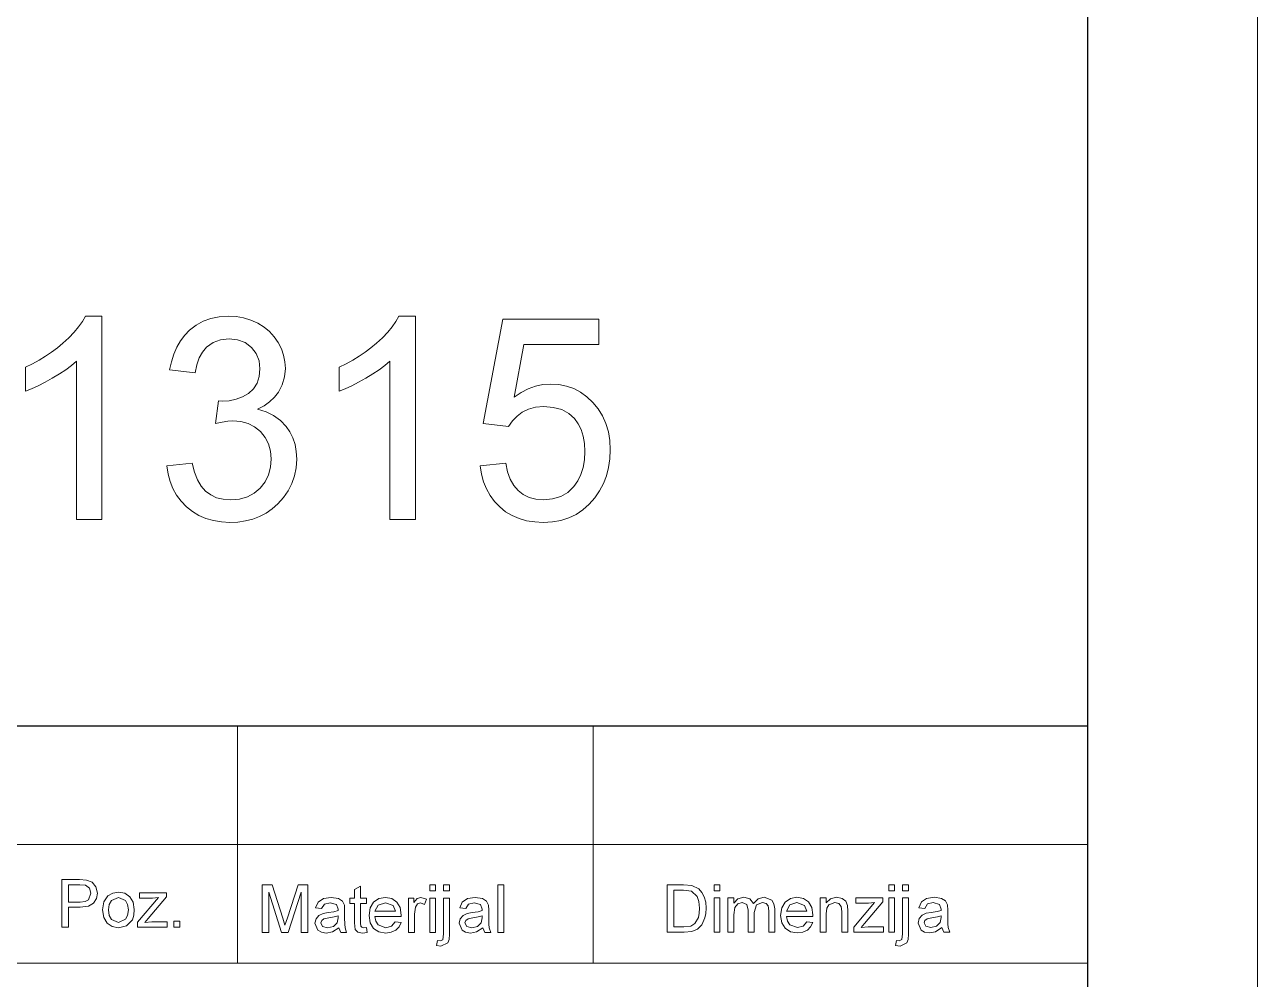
# Model space of a CAD drawing. Extents: x 0 to 297, y 0 to 529.
# Drawn here: x 260.64 to 297, y 32.52 to 60.68 of the extents above; entities that cross this region are included whole.
import ezdxf

# ---------------------------------------------------------------- set-up
doc = ezdxf.new("R2010")
doc.units = 0

msp = doc.modelspace()

# ---------------------------------------------------------------- linework, layer by layer
at = {"color": 7, "lineweight": 13}
for p, q in [((297, 0), (297, 420)), ((142.421, 36.5), (292, 36.5)), ((292, 33), (142.421, 33))]:
    msp.add_line(p, q, dxfattribs=at)
at = {"color": 7, "lineweight": 30}
for p, q in [((292, 5), (292, 415)), ((142.421, 40), (292, 40))]:
    msp.add_line(p, q, dxfattribs=at)
at = {"color": 7, "lineweight": 13, "ltscale": 0.175}
for p, q in [((266.911, 40), (266.911, 33)), ((277.411, 40), (277.411, 33))]:
    msp.add_line(p, q, dxfattribs=at)
at = {"color": 7, "lineweight": 13}
for points in [[(262.912, 46.081), (262.162, 46.081), (262.162, 50.757), (262.016, 50.631), (261.849, 50.504), (261.661, 50.378), (261.452, 50.251), (261.237, 50.133), (261.034, 50.03), (260.842, 49.943), (260.662, 49.872), (260.662, 50.581), (260.867, 50.681), (261.064, 50.788), (261.251, 50.901), (261.43, 51.021), (261.601, 51.149), (261.762, 51.282), (261.94, 51.446), (262.095, 51.608), (262.228, 51.768), (262.34, 51.926), (262.429, 52.081), (262.912, 52.081)], [(264.828, 47.665), (265.578, 47.748), (265.649, 47.48), (265.739, 47.253), (265.848, 47.066), (265.976, 46.919), (266.125, 46.807), (266.298, 46.728), (266.495, 46.681), (266.715, 46.665), (266.974, 46.686), (267.206, 46.751), (267.41, 46.86), (267.586, 47.012), (267.729, 47.195), (267.83, 47.4), (267.891, 47.625), (267.912, 47.87), (267.892, 48.104), (267.832, 48.316), (267.731, 48.507), (267.591, 48.677), (267.419, 48.816), (267.226, 48.916), (267.012, 48.975), (266.775, 48.995), (266.629, 48.986), (266.461, 48.959), (266.271, 48.915), (266.351, 49.581), (266.464, 49.572), (266.673, 49.587), (266.871, 49.631), (267.059, 49.704), (267.235, 49.806), (267.385, 49.939), (267.493, 50.103), (267.557, 50.298), (267.578, 50.525), (267.55, 50.767), (267.465, 50.979), (267.324, 51.162), (267.138, 51.302), (266.919, 51.387), (266.667, 51.415), (266.416, 51.387), (266.195, 51.304), (266.003, 51.165), (265.882, 51.024), (265.785, 50.852), (265.711, 50.649), (265.662, 50.415), (264.912, 50.498), (264.964, 50.74), (265.035, 50.963), (265.124, 51.167), (265.232, 51.352), (265.357, 51.519), (265.501, 51.667), (265.694, 51.816), (265.904, 51.932), (266.133, 52.015), (266.379, 52.065), (266.644, 52.081), (266.875, 52.068), (267.096, 52.029), (267.309, 51.964), (267.511, 51.873), (267.698, 51.759), (267.861, 51.627), (268.001, 51.475), (268.118, 51.304), (268.21, 51.121), (268.276, 50.932), (268.315, 50.738), (268.328, 50.538), (268.305, 50.29), (268.236, 50.057), (268.121, 49.838), (268.005, 49.689), (267.863, 49.555), (267.698, 49.438), (267.507, 49.337), (267.758, 49.259), (267.982, 49.149), (268.179, 49.005), (268.349, 48.829), (268.461, 48.668), (268.549, 48.491), (268.612, 48.298), (268.649, 48.09), (268.662, 47.866), (268.646, 47.613), (268.6, 47.372), (268.522, 47.145), (268.413, 46.93), (268.273, 46.729), (268.103, 46.542), (267.937, 46.397), (267.759, 46.275), (267.569, 46.175), (267.367, 46.098), (267.153, 46.042), (266.927, 46.009), (266.689, 45.998), (266.439, 46.011), (266.204, 46.05), (265.984, 46.114), (265.778, 46.204), (265.586, 46.32), (265.409, 46.462), (265.252, 46.625), (265.118, 46.802), (265.009, 46.995), (264.925, 47.203), (264.865, 47.426)], [(272.162, 46.081), (271.412, 46.081), (271.412, 50.757), (271.266, 50.631), (271.099, 50.504), (270.911, 50.378), (270.702, 50.251), (270.487, 50.133), (270.284, 50.03), (270.092, 49.943), (269.912, 49.872), (269.912, 50.581), (270.117, 50.681), (270.314, 50.788), (270.501, 50.901), (270.68, 51.021), (270.851, 51.149), (271.012, 51.282), (271.19, 51.446), (271.345, 51.608), (271.478, 51.768), (271.59, 51.926), (271.679, 52.081), (272.162, 52.081)], [(274.078, 47.665), (274.828, 47.748), (274.882, 47.495), (274.961, 47.276), (275.064, 47.09), (275.192, 46.937), (275.344, 46.818), (275.52, 46.733), (275.718, 46.682), (275.94, 46.665), (276.212, 46.689), (276.452, 46.762), (276.661, 46.884), (276.838, 47.055), (276.955, 47.222), (277.045, 47.409), (277.11, 47.616), (277.149, 47.844), (277.162, 48.092), (277.15, 48.327), (277.113, 48.541), (277.052, 48.735), (276.967, 48.908), (276.858, 49.06), (276.687, 49.215), (276.478, 49.326), (276.231, 49.392), (275.947, 49.415), (275.709, 49.397), (275.499, 49.343), (275.317, 49.253), (275.161, 49.134), (275.026, 48.993), (274.912, 48.831), (274.162, 48.915), (274.745, 51.998), (277.578, 51.998), (277.578, 51.248), (275.364, 51.248), (275.077, 49.696), (275.283, 49.835), (275.494, 49.943), (275.708, 50.02), (275.926, 50.066), (276.149, 50.081), (276.39, 50.066), (276.618, 50.021), (276.833, 49.945), (277.035, 49.839), (277.225, 49.703), (277.401, 49.536), (277.557, 49.346), (277.685, 49.139), (277.784, 48.914), (277.855, 48.672), (277.898, 48.413), (277.912, 48.136), (277.899, 47.87), (277.861, 47.617), (277.798, 47.376), (277.709, 47.148), (277.594, 46.931), (277.455, 46.727), (277.288, 46.534), (277.104, 46.37), (276.904, 46.236), (276.687, 46.132), (276.453, 46.058), (276.203, 46.013), (275.937, 45.998), (275.682, 46.011), (275.443, 46.049), (275.22, 46.112), (275.014, 46.201), (274.823, 46.315), (274.649, 46.454), (274.494, 46.615), (274.364, 46.792), (274.257, 46.985), (274.174, 47.195), (274.114, 47.422)], [(261.731, 34.06), (261.731, 35.46), (262.25, 35.46), (262.46, 35.447), (262.629, 35.383), (262.74, 35.25), (262.781, 35.062), (262.754, 34.9), (262.671, 34.765), (262.517, 34.674), (262.274, 34.643), (261.926, 34.643), (261.926, 34.06)], [(261.926, 34.799), (262.272, 34.799), (262.418, 34.816), (262.515, 34.867), (262.587, 35.057), (262.545, 35.209), (262.433, 35.292), (262.268, 35.305), (261.926, 35.305)], [(267.645, 33.905), (267.645, 35.305), (267.934, 35.305), (268.252, 34.32), (268.316, 34.113), (268.386, 34.337), (268.701, 35.305), (268.987, 35.305), (268.987, 33.905), (268.792, 33.905), (268.792, 35.091), (268.412, 33.905), (268.217, 33.905), (267.84, 35.091), (267.84, 33.905)], [(272.584, 35.13), (272.584, 35.305), (272.759, 35.305), (272.759, 35.13)], [(272.992, 35.13), (272.992, 35.305), (273.167, 35.305), (273.167, 35.13)], [(274.598, 33.905), (274.598, 35.305), (274.773, 35.305), (274.773, 33.905)], [(279.592, 33.908), (279.592, 35.308), (280.07, 35.308), (280.317, 35.288), (280.521, 35.188), (280.617, 35.081), (280.685, 34.948), (280.726, 34.792), (280.74, 34.616), (280.73, 34.465), (280.703, 34.333), (280.608, 34.129), (280.482, 34.002), (280.316, 33.932), (280.093, 33.908)], [(280.973, 35.133), (280.973, 35.308), (281.148, 35.308), (281.148, 35.133)], [(286.126, 35.133), (286.126, 35.308), (286.301, 35.308), (286.301, 35.133)], [(286.534, 35.133), (286.534, 35.308), (286.709, 35.308), (286.709, 35.133)], [(262.937, 34.566), (262.975, 34.809), (263.091, 34.979), (263.233, 35.063), (263.404, 35.091), (263.591, 35.057), (263.74, 34.955), (263.838, 34.793), (263.87, 34.58), (263.856, 34.407), (263.813, 34.275), (263.645, 34.102), (263.404, 34.041), (263.215, 34.074), (263.066, 34.176), (262.969, 34.341)], [(263.112, 34.566), (263.133, 34.404), (263.195, 34.288), (263.404, 34.196), (263.612, 34.289), (263.675, 34.406), (263.695, 34.571), (263.674, 34.729), (263.612, 34.843), (263.404, 34.935), (263.195, 34.843), (263.133, 34.728)], [(263.968, 34.06), (263.968, 34.207), (264.582, 34.935), (264.405, 34.916), (264.026, 34.916), (264.026, 35.071), (264.823, 35.071), (264.823, 34.955), (264.283, 34.315), (264.183, 34.196), (264.391, 34.216), (264.843, 34.216), (264.843, 34.06)], [(269.901, 34.041), (269.717, 33.921), (269.534, 33.885), (269.392, 33.906), (269.287, 33.966), (269.201, 34.173), (269.233, 34.308), (269.319, 34.406), (269.438, 34.462), (269.585, 34.488), (269.759, 34.515), (269.88, 34.547), (269.881, 34.588), (269.835, 34.726), (269.648, 34.78), (269.477, 34.741), (269.395, 34.605), (269.22, 34.624), (269.296, 34.798), (269.449, 34.9), (269.681, 34.935), (269.893, 34.905), (270.013, 34.827), (270.067, 34.709), (270.076, 34.556), (270.076, 34.338), (270.079, 34.15), (270.087, 34.041), (270.134, 33.905), (269.959, 33.905)], [(270.717, 34.051), (270.737, 33.9), (270.607, 33.885), (270.461, 33.914), (270.389, 33.991), (270.367, 34.189), (270.367, 34.76), (270.231, 34.76), (270.231, 34.916), (270.367, 34.916), (270.367, 35.166), (270.542, 35.268), (270.542, 34.916), (270.717, 34.916), (270.717, 34.76), (270.542, 34.76), (270.542, 34.179), (270.552, 34.086), (270.581, 34.053), (270.641, 34.041)], [(271.571, 34.216), (271.742, 34.197), (271.681, 34.065), (271.584, 33.967), (271.452, 33.906), (271.288, 33.885), (271.084, 33.919), (270.928, 34.021), (270.828, 34.184), (270.795, 34.402), (270.829, 34.627), (270.929, 34.795), (271.084, 34.9), (271.278, 34.935), (271.466, 34.901), (271.617, 34.799), (271.715, 34.636), (271.748, 34.416), (271.747, 34.372), (270.97, 34.372), (271, 34.23), (271.069, 34.126), (271.291, 34.041), (271.46, 34.083)], [(271.962, 33.905), (271.962, 34.916), (272.117, 34.916), (272.117, 34.781), (272.219, 34.905), (272.322, 34.935), (272.487, 34.887), (272.431, 34.731), (272.315, 34.78), (272.223, 34.745), (272.164, 34.65), (272.137, 34.445), (272.137, 33.905)], [(272.584, 33.905), (272.584, 34.916), (272.759, 34.916), (272.759, 33.905)], [(272.786, 33.515), (272.818, 33.665), (272.895, 33.652), (272.968, 33.687), (272.992, 33.859), (272.992, 34.916), (273.167, 34.916), (273.167, 33.851), (273.155, 33.693), (273.12, 33.592), (272.918, 33.497)], [(274.151, 34.041), (273.967, 33.921), (273.785, 33.885), (273.643, 33.906), (273.538, 33.966), (273.451, 34.173), (273.484, 34.308), (273.569, 34.406), (273.688, 34.462), (273.836, 34.488), (274.01, 34.515), (274.131, 34.547), (274.132, 34.588), (274.085, 34.726), (273.898, 34.78), (273.727, 34.741), (273.646, 34.605), (273.471, 34.624), (273.547, 34.798), (273.699, 34.9), (273.931, 34.935), (274.144, 34.905), (274.264, 34.827), (274.318, 34.709), (274.326, 34.556), (274.326, 34.338), (274.329, 34.15), (274.338, 34.041), (274.384, 33.905), (274.21, 33.905)], [(279.787, 34.064), (280.077, 34.064), (280.288, 34.09), (280.41, 34.164), (280.51, 34.344), (280.536, 34.469), (280.545, 34.619), (280.528, 34.816), (280.475, 34.962), (280.305, 35.123), (280.072, 35.152), (279.787, 35.152)], [(280.973, 33.908), (280.973, 34.919), (281.148, 34.919), (281.148, 33.908)], [(281.381, 33.908), (281.381, 34.919), (281.556, 34.919), (281.556, 34.767), (281.679, 34.891), (281.854, 34.939), (282.033, 34.89), (282.132, 34.755), (282.271, 34.893), (282.447, 34.939), (282.68, 34.855), (282.741, 34.75), (282.762, 34.6), (282.762, 33.908), (282.587, 33.908), (282.587, 34.538), (282.57, 34.684), (282.51, 34.756), (282.407, 34.783), (282.23, 34.713), (282.159, 34.489), (282.159, 33.908), (281.984, 33.908), (281.984, 34.557), (281.942, 34.727), (281.806, 34.783), (281.673, 34.745), (281.584, 34.635), (281.556, 34.426), (281.556, 33.908)], [(283.713, 34.219), (283.884, 34.2), (283.823, 34.068), (283.725, 33.97), (283.593, 33.909), (283.429, 33.889), (283.226, 33.923), (283.07, 34.024), (282.97, 34.187), (282.937, 34.405), (282.97, 34.63), (283.071, 34.799), (283.225, 34.904), (283.42, 34.939), (283.608, 34.905), (283.758, 34.802), (283.857, 34.639), (283.89, 34.42), (283.889, 34.375), (283.112, 34.375), (283.142, 34.233), (283.211, 34.129), (283.433, 34.044), (283.602, 34.086)], [(284.104, 33.908), (284.104, 34.919), (284.279, 34.919), (284.279, 34.776), (284.41, 34.898), (284.588, 34.939), (284.75, 34.906), (284.86, 34.82), (284.911, 34.694), (284.92, 34.528), (284.92, 33.908), (284.745, 33.908), (284.745, 34.516), (284.726, 34.671), (284.657, 34.752), (284.54, 34.783), (284.356, 34.714), (284.298, 34.615), (284.279, 34.454), (284.279, 33.908)], [(285.095, 33.908), (285.095, 34.054), (285.71, 34.783), (285.532, 34.764), (285.154, 34.764), (285.154, 34.919), (285.951, 34.919), (285.951, 34.803), (285.411, 34.163), (285.31, 34.044), (285.519, 34.064), (285.97, 34.064), (285.97, 33.908)], [(286.126, 33.908), (286.126, 34.919), (286.301, 34.919), (286.301, 33.908)], [(286.328, 33.519), (286.36, 33.669), (286.436, 33.655), (286.51, 33.69), (286.534, 33.862), (286.534, 34.919), (286.709, 34.919), (286.709, 33.854), (286.697, 33.696), (286.661, 33.595), (286.46, 33.5)], [(287.693, 34.044), (287.509, 33.924), (287.326, 33.889), (287.184, 33.909), (287.079, 33.97), (286.993, 34.177), (287.026, 34.312), (287.111, 34.409), (287.23, 34.466), (287.377, 34.491), (287.551, 34.518), (287.673, 34.55), (287.673, 34.591), (287.627, 34.729), (287.44, 34.783), (287.269, 34.744), (287.187, 34.608), (287.012, 34.627), (287.088, 34.801), (287.241, 34.903), (287.473, 34.939), (287.685, 34.908), (287.805, 34.83), (287.859, 34.712), (287.868, 34.559), (287.868, 34.342), (287.871, 34.153), (287.88, 34.044), (287.926, 33.908), (287.751, 33.908)], [(270.97, 34.527), (271.573, 34.527), (271.504, 34.694), (271.277, 34.78), (271.065, 34.711)], [(283.112, 34.53), (283.715, 34.53), (283.645, 34.697), (283.419, 34.783), (283.207, 34.714)], [(265.037, 34.06), (265.037, 34.235), (265.212, 34.235), (265.212, 34.06)], [(269.881, 34.391), (269.768, 34.36), (269.61, 34.334), (269.464, 34.303), (269.399, 34.254), (269.376, 34.182), (269.426, 34.081), (269.573, 34.041), (269.744, 34.082), (269.854, 34.189), (269.88, 34.337)], [(274.132, 34.391), (274.019, 34.36), (273.86, 34.334), (273.715, 34.303), (273.649, 34.254), (273.626, 34.182), (273.676, 34.081), (273.824, 34.041), (273.994, 34.082), (274.104, 34.189), (274.131, 34.337)], [(287.673, 34.394), (287.56, 34.363), (287.402, 34.337), (287.257, 34.307), (287.191, 34.257), (287.168, 34.185), (287.218, 34.085), (287.365, 34.044), (287.536, 34.086), (287.646, 34.192), (287.673, 34.34)]]:
    msp.add_lwpolyline(points, close=True, dxfattribs=at)

doc.saveas('drawing.dxf')
